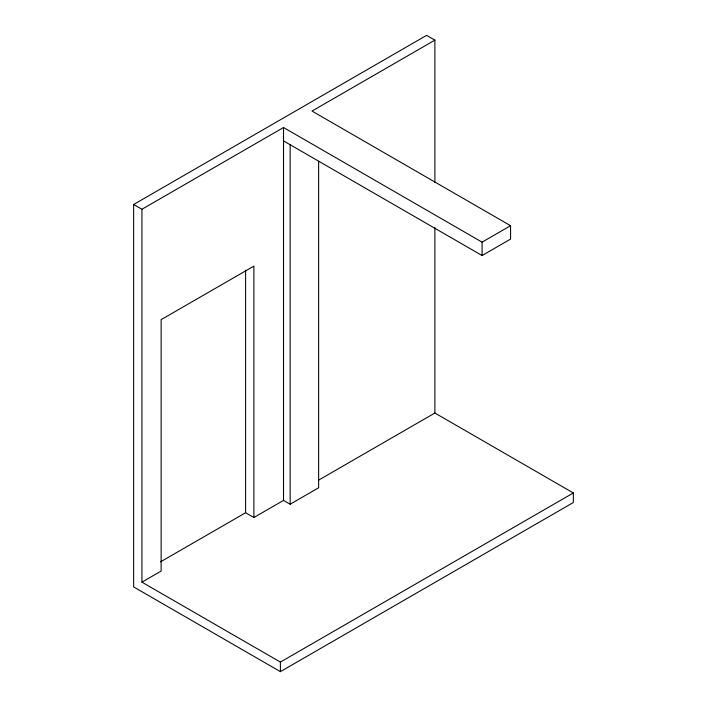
<?xml version="1.0" encoding="UTF-8"?>
<svg xmlns="http://www.w3.org/2000/svg" width="707" height="707" viewBox="0 0 707 707"><rect width="100%" height="100%" fill="white"/><g stroke="black" fill="none" stroke-linecap="round" stroke-linejoin="round"><path stroke-width="1.06" d="M318.68 480.106L434.885 413.012L573.342 492.956L573.342 502.518L280.396 671.65L133.658 586.934L133.658 204.482L426.604 35.35L434.885 40.131L434.885 182.441M133.658 204.482L141.93 209.263L283.525 127.516L482.086 242.156L510.569 225.71L510.569 239.099L482.086 255.536L283.525 140.905M434.885 40.131L312.008 111.07L510.569 225.71M160.507 561.862L245.603 512.743L253.884 517.515L283.525 500.406L290.153 504.224L318.636 487.786L318.636 161.364M141.93 209.263L141.93 582.153L161.143 571.062L161.143 319.652L253.884 266.115L253.884 517.515M141.93 582.153L280.396 662.088L573.342 492.956M482.086 242.156L482.086 255.536M434.885 227.681L434.885 413.012M290.153 144.732L290.153 504.224M283.525 127.516L283.525 500.406M280.396 662.088L280.396 671.65M245.603 270.154L245.603 512.743"/></g></svg>
